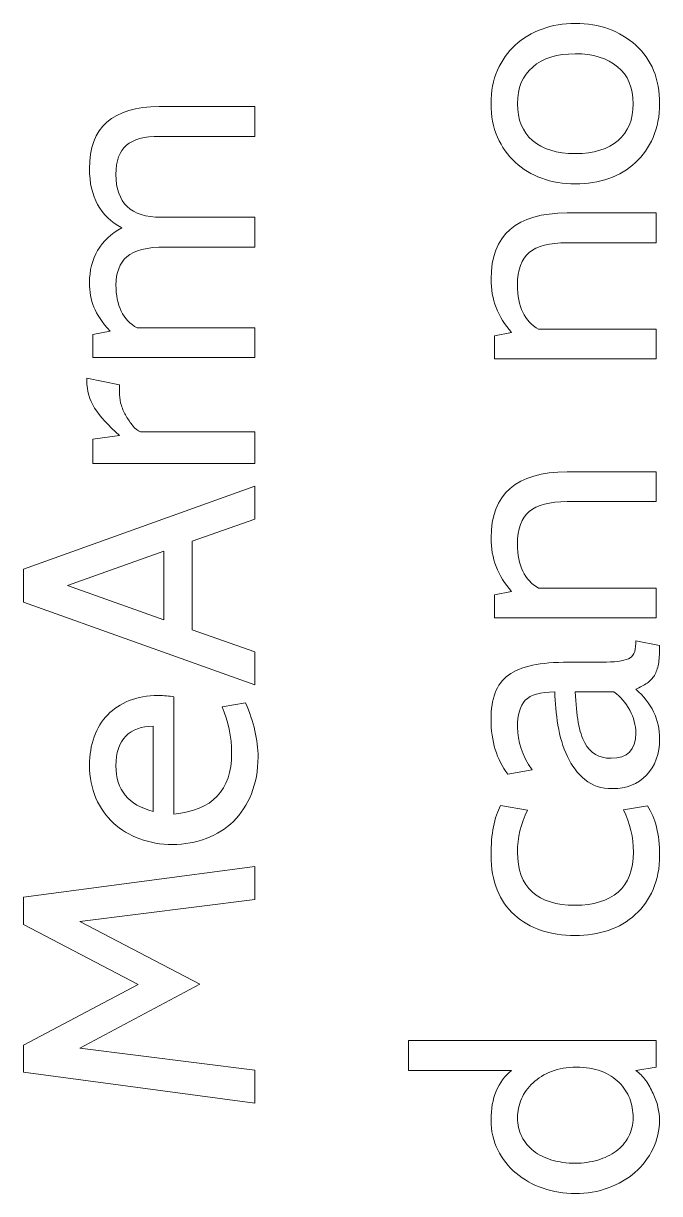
# Model space of a CAD drawing. Header units: centimetres. Extents: x -24 to 24.1, y -20.7 to 0.5.
# Drawn here: x 5.1757 to 5.3798, y -19.1654 to -18.7897 of the extents above; entities that cross this region are included whole.
import ezdxf

# ---------------------------------------------------------------- set-up
doc = ezdxf.new("R2010")
doc.units = ezdxf.units.CM
doc.header["$MEASUREMENT"] = 0
doc.layers.add('Layer 1', color=7, linetype='Continuous')

msp = doc.modelspace()

# ---------------------------------------------------------------- linework, layer by layer
at = {"layer": 'Layer 1', "color": 250, "lineweight": 9}
for points, knots in [([(5.37221, -18.796685), (5.3773, -18.801285), (5.37985, -18.807545), (5.37985, -18.815465), (5.37985, -18.815465), (5.37985, -18.819495), (5.37916, -18.823095), (5.37778, -18.826275), (5.37778, -18.826275), (5.3764, -18.829465), (5.37451, -18.832165), (5.3721, -18.834395), (5.3721, -18.834395), (5.3697, -18.836615), (5.36684, -18.838315), (5.36351, -18.839485), (5.36351, -18.839485), (5.36019, -18.840645), (5.35662, -18.841235), (5.3528, -18.841235), (5.3528, -18.841235), (5.34891, -18.841235), (5.34533, -18.840635), (5.34204, -18.839425), (5.34204, -18.839425), (5.33875, -18.838225), (5.3359, -18.836515), (5.3335, -18.834285), (5.3335, -18.834285), (5.3311, -18.832055), (5.32921, -18.829355), (5.32783, -18.826175), (5.32783, -18.826175), (5.32645, -18.822995), (5.32576, -18.819415), (5.32576, -18.815465), (5.32576, -18.815465), (5.32576, -18.811505), (5.32645, -18.807935), (5.32783, -18.804745), (5.32783, -18.804745), (5.32921, -18.801565), (5.33111, -18.798865), (5.33355, -18.796635), (5.33355, -18.796635), (5.33599, -18.794405), (5.33886, -18.792695), (5.34214, -18.791495), (5.34214, -18.791495), (5.34543, -18.790295), (5.34899, -18.789685), (5.3528, -18.789685), (5.3528, -18.789685), (5.36058, -18.789685), (5.36705, -18.792025), (5.37221, -18.796685)], [0, 0, 0, 0, 0.0666667, 0.0666667, 0.0666667, 0.0666667, 0.1333333, 0.1333333, 0.1333333, 0.1333333, 0.2, 0.2, 0.2, 0.2, 0.2666667, 0.2666667, 0.2666667, 0.2666667, 0.3333333, 0.3333333, 0.3333333, 0.3333333, 0.4, 0.4, 0.4, 0.4, 0.4666667, 0.4666667, 0.4666667, 0.4666667, 0.5333333, 0.5333333, 0.5333333, 0.5333333, 0.6, 0.6, 0.6, 0.6, 0.6666667, 0.6666667, 0.6666667, 0.6666667, 0.7333333, 0.7333333, 0.7333333, 0.7333333, 0.8, 0.8, 0.8, 0.8, 0.8666667, 0.8666667, 0.8666667, 0.8666667, 1, 1, 1, 1]), ([(5.33912, -18.803685), (5.33587, -18.806445), (5.33424, -18.810375), (5.33424, -18.815465), (5.33424, -18.815465), (5.33424, -18.820555), (5.33585, -18.824495), (5.33907, -18.827285), (5.33907, -18.827285), (5.34229, -18.830075), (5.34686, -18.831475), (5.3528, -18.831475), (5.3528, -18.831475), (5.35874, -18.831475), (5.36332, -18.830075), (5.36654, -18.827285), (5.36654, -18.827285), (5.36975, -18.824495), (5.37136, -18.820555), (5.37136, -18.815465), (5.37136, -18.815465), (5.37136, -18.810295), (5.3697, -18.806335), (5.36638, -18.803585), (5.36638, -18.803585), (5.36305, -18.800825), (5.35853, -18.799445), (5.3528, -18.799445), (5.3528, -18.799445), (5.34693, -18.799445), (5.34237, -18.800865), (5.33912, -18.803685)], [0, 0, 0, 0, 0.1111111, 0.1111111, 0.1111111, 0.1111111, 0.2222222, 0.2222222, 0.2222222, 0.2222222, 0.3333333, 0.3333333, 0.3333333, 0.3333333, 0.4444444, 0.4444444, 0.4444444, 0.4444444, 0.5555556, 0.5555556, 0.5555556, 0.5555556, 0.6666667, 0.6666667, 0.6666667, 0.6666667, 0.7777778, 0.7777778, 0.7777778, 0.7777778, 1, 1, 1, 1]), ([(5.24993, -18.816415), (5.24993, -18.816415), (5.24993, -18.825955), (5.24993, -18.825955), (5.24993, -18.825955), (5.24993, -18.825955), (5.21939, -18.825955), (5.21939, -18.825955), (5.21939, -18.825955), (5.21451, -18.825955), (5.21095, -18.826915), (5.20873, -18.828815), (5.20873, -18.828815), (5.2065, -18.830725), (5.20539, -18.833835), (5.20539, -18.838155), (5.20539, -18.838155), (5.20539, -18.847345), (5.21019, -18.851935), (5.21981, -18.851935), (5.21981, -18.851935), (5.21981, -18.851935), (5.24993, -18.851935), (5.24993, -18.851935), (5.24993, -18.851935), (5.24993, -18.851935), (5.24993, -18.861485), (5.24993, -18.861485), (5.24993, -18.861485), (5.24993, -18.861485), (5.22129, -18.861485), (5.22129, -18.861485), (5.22129, -18.861485), (5.21536, -18.861485), (5.21122, -18.862525), (5.20889, -18.864615), (5.20889, -18.864615), (5.20655, -18.866695), (5.20539, -18.869725), (5.20539, -18.873685), (5.20539, -18.873685), (5.20539, -18.880325), (5.20765, -18.884925), (5.21217, -18.887465), (5.21217, -18.887465), (5.21217, -18.887465), (5.24993, -18.887465), (5.24993, -18.887465), (5.24993, -18.887465), (5.24993, -18.887465), (5.24993, -18.897015), (5.24993, -18.897015), (5.24993, -18.897015), (5.24993, -18.897015), (5.19796, -18.897015), (5.19796, -18.897015), (5.19796, -18.897015), (5.19796, -18.897015), (5.19796, -18.889585), (5.19796, -18.889585), (5.19796, -18.889585), (5.19796, -18.889585), (5.20348, -18.888525), (5.20348, -18.888525), (5.20348, -18.888525), (5.20093, -18.885695), (5.1992, -18.883115), (5.19828, -18.880785), (5.19828, -18.880785), (5.19736, -18.878455), (5.1969, -18.875835), (5.1969, -18.872935), (5.1969, -18.872935), (5.1969, -18.865015), (5.20037, -18.859155), (5.2073, -18.855335), (5.2073, -18.855335), (5.20037, -18.851725), (5.1969, -18.845395), (5.1969, -18.836345), (5.1969, -18.836345), (5.1969, -18.823055), (5.20436, -18.816415), (5.21928, -18.816415), (5.21928, -18.816415), (5.21928, -18.816415), (5.24993, -18.816415), (5.24993, -18.816415)], [0, 0, 0, 0, 0.0434783, 0.0434783, 0.0434783, 0.0434783, 0.0869565, 0.0869565, 0.0869565, 0.0869565, 0.1304348, 0.1304348, 0.1304348, 0.1304348, 0.173913, 0.173913, 0.173913, 0.173913, 0.2173913, 0.2173913, 0.2173913, 0.2173913, 0.2608696, 0.2608696, 0.2608696, 0.2608696, 0.3043478, 0.3043478, 0.3043478, 0.3043478, 0.3478261, 0.3478261, 0.3478261, 0.3478261, 0.3913043, 0.3913043, 0.3913043, 0.3913043, 0.4347826, 0.4347826, 0.4347826, 0.4347826, 0.4782609, 0.4782609, 0.4782609, 0.4782609, 0.5217391, 0.5217391, 0.5217391, 0.5217391, 0.5652174, 0.5652174, 0.5652174, 0.5652174, 0.6086957, 0.6086957, 0.6086957, 0.6086957, 0.6521739, 0.6521739, 0.6521739, 0.6521739, 0.6956522, 0.6956522, 0.6956522, 0.6956522, 0.7391304, 0.7391304, 0.7391304, 0.7391304, 0.7826087, 0.7826087, 0.7826087, 0.7826087, 0.826087, 0.826087, 0.826087, 0.826087, 0.8695652, 0.8695652, 0.8695652, 0.8695652, 0.9130435, 0.9130435, 0.9130435, 0.9130435, 1, 1, 1, 1]), ([(5.37879, -18.850565), (5.37879, -18.850565), (5.37879, -18.860115), (5.37879, -18.860115), (5.37879, -18.860115), (5.37879, -18.860115), (5.35015, -18.860115), (5.35015, -18.860115), (5.35015, -18.860115), (5.34457, -18.860115), (5.34052, -18.861155), (5.33801, -18.863235), (5.33801, -18.863235), (5.3355, -18.865325), (5.33424, -18.868805), (5.33424, -18.873685), (5.33424, -18.873685), (5.33424, -18.880615), (5.33651, -18.885355), (5.34103, -18.887895), (5.34103, -18.887895), (5.34103, -18.887895), (5.37879, -18.887895), (5.37879, -18.887895), (5.37879, -18.887895), (5.37879, -18.887895), (5.37879, -18.897445), (5.37879, -18.897445), (5.37879, -18.897445), (5.37879, -18.897445), (5.32682, -18.897445), (5.32682, -18.897445), (5.32682, -18.897445), (5.32682, -18.897445), (5.32682, -18.890015), (5.32682, -18.890015), (5.32682, -18.890015), (5.32682, -18.890015), (5.33233, -18.888955), (5.33233, -18.888955), (5.33233, -18.888955), (5.32795, -18.884005), (5.32576, -18.878285), (5.32576, -18.871775), (5.32576, -18.871775), (5.32576, -18.857635), (5.33389, -18.850565), (5.35015, -18.850565), (5.35015, -18.850565), (5.35015, -18.850565), (5.37879, -18.850565), (5.37879, -18.850565)], [0, 0, 0, 0, 0.0714286, 0.0714286, 0.0714286, 0.0714286, 0.1428571, 0.1428571, 0.1428571, 0.1428571, 0.2142857, 0.2142857, 0.2142857, 0.2142857, 0.2857143, 0.2857143, 0.2857143, 0.2857143, 0.3571429, 0.3571429, 0.3571429, 0.3571429, 0.4285714, 0.4285714, 0.4285714, 0.4285714, 0.5, 0.5, 0.5, 0.5, 0.5714286, 0.5714286, 0.5714286, 0.5714286, 0.6428571, 0.6428571, 0.6428571, 0.6428571, 0.7142857, 0.7142857, 0.7142857, 0.7142857, 0.7857143, 0.7857143, 0.7857143, 0.7857143, 0.8571429, 0.8571429, 0.8571429, 0.8571429, 1, 1, 1, 1]), ([(5.19605, -18.903585), (5.19605, -18.903585), (5.20655, -18.905705), (5.20655, -18.905705), (5.20655, -18.905705), (5.20655, -18.905705), (5.20655, -18.908995), (5.20655, -18.908995), (5.20655, -18.908995), (5.20655, -18.910055), (5.20675, -18.911185), (5.20714, -18.912395), (5.20714, -18.912395), (5.20752, -18.913595), (5.20804, -18.914745), (5.20867, -18.915835), (5.20867, -18.915835), (5.20931, -18.916935), (5.21002, -18.917945), (5.2108, -18.918865), (5.2108, -18.918865), (5.21157, -18.919775), (5.21239, -18.920455), (5.21323, -18.920875), (5.21323, -18.920875), (5.21323, -18.920875), (5.24993, -18.920875), (5.24993, -18.920875), (5.24993, -18.920875), (5.24993, -18.920875), (5.24993, -18.931055), (5.24993, -18.931055), (5.24993, -18.931055), (5.24993, -18.931055), (5.19796, -18.931055), (5.19796, -18.931055), (5.19796, -18.931055), (5.19796, -18.931055), (5.19796, -18.923205), (5.19796, -18.923205), (5.19796, -18.923205), (5.19796, -18.923205), (5.20655, -18.922045), (5.20655, -18.922045), (5.20655, -18.922045), (5.20288, -18.918785), (5.20021, -18.915835), (5.19855, -18.913185), (5.19855, -18.913185), (5.19688, -18.910535), (5.19605, -18.907615), (5.19605, -18.904435), (5.19605, -18.904435), (5.19605, -18.904435), (5.19605, -18.903585), (5.19605, -18.903585)], [0, 0, 0, 0, 0.0666667, 0.0666667, 0.0666667, 0.0666667, 0.1333333, 0.1333333, 0.1333333, 0.1333333, 0.2, 0.2, 0.2, 0.2, 0.2666667, 0.2666667, 0.2666667, 0.2666667, 0.3333333, 0.3333333, 0.3333333, 0.3333333, 0.4, 0.4, 0.4, 0.4, 0.4666667, 0.4666667, 0.4666667, 0.4666667, 0.5333333, 0.5333333, 0.5333333, 0.5333333, 0.6, 0.6, 0.6, 0.6, 0.6666667, 0.6666667, 0.6666667, 0.6666667, 0.7333333, 0.7333333, 0.7333333, 0.7333333, 0.8, 0.8, 0.8, 0.8, 0.8666667, 0.8666667, 0.8666667, 0.8666667, 1, 1, 1, 1]), ([(5.37879, -18.933715), (5.37879, -18.933715), (5.37879, -18.943255), (5.37879, -18.943255), (5.37879, -18.943255), (5.37879, -18.943255), (5.35015, -18.943255), (5.35015, -18.943255), (5.35015, -18.943255), (5.34457, -18.943255), (5.34052, -18.944295), (5.33801, -18.946385), (5.33801, -18.946385), (5.3355, -18.948475), (5.33424, -18.951955), (5.33424, -18.956835), (5.33424, -18.956835), (5.33424, -18.963755), (5.33651, -18.968495), (5.34103, -18.971045), (5.34103, -18.971045), (5.34103, -18.971045), (5.37879, -18.971045), (5.37879, -18.971045), (5.37879, -18.971045), (5.37879, -18.971045), (5.37879, -18.980585), (5.37879, -18.980585), (5.37879, -18.980585), (5.37879, -18.980585), (5.32682, -18.980585), (5.32682, -18.980585), (5.32682, -18.980585), (5.32682, -18.980585), (5.32682, -18.973165), (5.32682, -18.973165), (5.32682, -18.973165), (5.32682, -18.973165), (5.33233, -18.972105), (5.33233, -18.972105), (5.33233, -18.972105), (5.32795, -18.967155), (5.32576, -18.961425), (5.32576, -18.954925), (5.32576, -18.954925), (5.32576, -18.940785), (5.33389, -18.933715), (5.35015, -18.933715), (5.35015, -18.933715), (5.35015, -18.933715), (5.37879, -18.933715), (5.37879, -18.933715)], [0, 0, 0, 0, 0.0714286, 0.0714286, 0.0714286, 0.0714286, 0.1428571, 0.1428571, 0.1428571, 0.1428571, 0.2142857, 0.2142857, 0.2142857, 0.2142857, 0.2857143, 0.2857143, 0.2857143, 0.2857143, 0.3571429, 0.3571429, 0.3571429, 0.3571429, 0.4285714, 0.4285714, 0.4285714, 0.4285714, 0.5, 0.5, 0.5, 0.5, 0.5714286, 0.5714286, 0.5714286, 0.5714286, 0.6428571, 0.6428571, 0.6428571, 0.6428571, 0.7142857, 0.7142857, 0.7142857, 0.7142857, 0.7857143, 0.7857143, 0.7857143, 0.7857143, 0.8571429, 0.8571429, 0.8571429, 0.8571429, 1, 1, 1, 1]), ([(5.24993, -18.938265), (5.24993, -18.938265), (5.24993, -18.948875), (5.24993, -18.948875), (5.24993, -18.948875), (5.24993, -18.948875), (5.22988, -18.955975), (5.22988, -18.955975), (5.22988, -18.955975), (5.22988, -18.955975), (5.22988, -18.984405), (5.22988, -18.984405), (5.22988, -18.984405), (5.22988, -18.984405), (5.24993, -18.991505), (5.24993, -18.991505), (5.24993, -18.991505), (5.24993, -18.991505), (5.24993, -19.002115), (5.24993, -19.002115), (5.24993, -19.002115), (5.24993, -19.002115), (5.17569, -18.975495), (5.17569, -18.975495), (5.17569, -18.975495), (5.17569, -18.975495), (5.17569, -18.964885), (5.17569, -18.964885), (5.17569, -18.964885), (5.17569, -18.964885), (5.24993, -18.938265), (5.24993, -18.938265)], [0, 0, 0, 0, 0.1111111, 0.1111111, 0.1111111, 0.1111111, 0.2222222, 0.2222222, 0.2222222, 0.2222222, 0.3333333, 0.3333333, 0.3333333, 0.3333333, 0.4444444, 0.4444444, 0.4444444, 0.4444444, 0.5555556, 0.5555556, 0.5555556, 0.5555556, 0.6666667, 0.6666667, 0.6666667, 0.6666667, 0.7777778, 0.7777778, 0.7777778, 0.7777778, 1, 1, 1, 1]), ([(5.22076, -18.959165), (5.22076, -18.959165), (5.1898, -18.970195), (5.1898, -18.970195), (5.1898, -18.970195), (5.1898, -18.970195), (5.22076, -18.981215), (5.22076, -18.981215), (5.22076, -18.981215), (5.22076, -18.981215), (5.22076, -18.959165), (5.22076, -18.959165)], [0, 0, 0, 0, 0.25, 0.25, 0.25, 0.25, 0.5, 0.5, 0.5, 0.5, 1, 1, 1, 1]), ([(5.37221, -18.987905), (5.37221, -18.987905), (5.37985, -18.989395), (5.37985, -18.989395), (5.37985, -18.989395), (5.37985, -18.989395), (5.37985, -18.990135), (5.37985, -18.990135), (5.37985, -18.990135), (5.37985, -18.992255), (5.37972, -18.994025), (5.37948, -18.995435), (5.37948, -18.995435), (5.37923, -18.996845), (5.3788, -18.998055), (5.3782, -18.999045), (5.3782, -18.999045), (5.3776, -19.000035), (5.37681, -19.000865), (5.37582, -19.001535), (5.37582, -19.001535), (5.37483, -19.002205), (5.37363, -19.002855), (5.37221, -19.003495), (5.37221, -19.003495), (5.3773, -19.007875), (5.37985, -19.013185), (5.37985, -19.019405), (5.37985, -19.019405), (5.37985, -19.024285), (5.37845, -19.028175), (5.37566, -19.031065), (5.37566, -19.031065), (5.37287, -19.033965), (5.36924, -19.035415), (5.36479, -19.035415), (5.36479, -19.035415), (5.36118, -19.035415), (5.35821, -19.034445), (5.35588, -19.032505), (5.35588, -19.032505), (5.35354, -19.030555), (5.35167, -19.028085), (5.35026, -19.025075), (5.35026, -19.025075), (5.34884, -19.022075), (5.34784, -19.018735), (5.34724, -19.015055), (5.34724, -19.015055), (5.34663, -19.011375), (5.3463, -19.007805), (5.34623, -19.004345), (5.34623, -19.004345), (5.34156, -19.004345), (5.3384, -19.005245), (5.33674, -19.007045), (5.33674, -19.007045), (5.33507, -19.008855), (5.33424, -19.011735), (5.33424, -19.015695), (5.33424, -19.015695), (5.33424, -19.020215), (5.3358, -19.024775), (5.33891, -19.029375), (5.33891, -19.029375), (5.33891, -19.029375), (5.33117, -19.030755), (5.33117, -19.030755), (5.33117, -19.030755), (5.32756, -19.026085), (5.32576, -19.020215), (5.32576, -19.013145), (5.32576, -19.013145), (5.32576, -19.009825), (5.3262, -19.006995), (5.32708, -19.004665), (5.32708, -19.004665), (5.32797, -19.002325), (5.32938, -19.000435), (5.33133, -18.998985), (5.33133, -18.998985), (5.33327, -18.997535), (5.33583, -18.996475), (5.33902, -18.995805), (5.33902, -18.995805), (5.3422, -18.995135), (5.34609, -18.994795), (5.35068, -18.994795), (5.35068, -18.994795), (5.35068, -18.994795), (5.36129, -18.994795), (5.36129, -18.994795), (5.36129, -18.994795), (5.36539, -18.994795), (5.36823, -18.994445), (5.36983, -18.993735), (5.36983, -18.993735), (5.37142, -18.993035), (5.37221, -18.991405), (5.37221, -18.988855), (5.37221, -18.988855), (5.37221, -18.988855), (5.37221, -18.987905), (5.37221, -18.987905)], [0, 0, 0, 0, 0.037037, 0.037037, 0.037037, 0.037037, 0.0740741, 0.0740741, 0.0740741, 0.0740741, 0.1111111, 0.1111111, 0.1111111, 0.1111111, 0.1481481, 0.1481481, 0.1481481, 0.1481481, 0.1851852, 0.1851852, 0.1851852, 0.1851852, 0.2222222, 0.2222222, 0.2222222, 0.2222222, 0.2592593, 0.2592593, 0.2592593, 0.2592593, 0.2962963, 0.2962963, 0.2962963, 0.2962963, 0.3333333, 0.3333333, 0.3333333, 0.3333333, 0.3703704, 0.3703704, 0.3703704, 0.3703704, 0.4074074, 0.4074074, 0.4074074, 0.4074074, 0.4444444, 0.4444444, 0.4444444, 0.4444444, 0.4814815, 0.4814815, 0.4814815, 0.4814815, 0.5185185, 0.5185185, 0.5185185, 0.5185185, 0.5555556, 0.5555556, 0.5555556, 0.5555556, 0.5925926, 0.5925926, 0.5925926, 0.5925926, 0.6296296, 0.6296296, 0.6296296, 0.6296296, 0.6666667, 0.6666667, 0.6666667, 0.6666667, 0.7037037, 0.7037037, 0.7037037, 0.7037037, 0.7407407, 0.7407407, 0.7407407, 0.7407407, 0.7777778, 0.7777778, 0.7777778, 0.7777778, 0.8148148, 0.8148148, 0.8148148, 0.8148148, 0.8518519, 0.8518519, 0.8518519, 0.8518519, 0.8888889, 0.8888889, 0.8888889, 0.8888889, 0.9259259, 0.9259259, 0.9259259, 0.9259259, 1, 1, 1, 1]), ([(5.22395, -19.005935), (5.22395, -19.005935), (5.22395, -19.043575), (5.22395, -19.043575), (5.22395, -19.043575), (5.23632, -19.042445), (5.24251, -19.035945), (5.24251, -19.024065), (5.24251, -19.024065), (5.24251, -19.018765), (5.24148, -19.013775), (5.23943, -19.009115), (5.23943, -19.009115), (5.23943, -19.009115), (5.24696, -19.007835), (5.24696, -19.007835), (5.24696, -19.007835), (5.24965, -19.013995), (5.25099, -19.019785), (5.25099, -19.025235), (5.25099, -19.025235), (5.25099, -19.029615), (5.25028, -19.033555), (5.24887, -19.037055), (5.24887, -19.037055), (5.24745, -19.040555), (5.24553, -19.043505), (5.24309, -19.045915), (5.24309, -19.045915), (5.24065, -19.048315), (5.23775, -19.050155), (5.23439, -19.051425), (5.23439, -19.051425), (5.23103, -19.052695), (5.22741, -19.053335), (5.22352, -19.053335), (5.22352, -19.053335), (5.21977, -19.053335), (5.21627, -19.052735), (5.21302, -19.051535), (5.21302, -19.051535), (5.20977, -19.050335), (5.20696, -19.048635), (5.20459, -19.046445), (5.20459, -19.046445), (5.20222, -19.044255), (5.20035, -19.041585), (5.19897, -19.038435), (5.19897, -19.038435), (5.19759, -19.035295), (5.1969, -19.031775), (5.1969, -19.027885), (5.1969, -19.027885), (5.1969, -19.024565), (5.1974, -19.021525), (5.19839, -19.018765), (5.19839, -19.018765), (5.19938, -19.016005), (5.20083, -19.013655), (5.20273, -19.011715), (5.20273, -19.011715), (5.20464, -19.009765), (5.20696, -19.008245), (5.20968, -19.007155), (5.20968, -19.007155), (5.2124, -19.006055), (5.21546, -19.005505), (5.21886, -19.005505), (5.21886, -19.005505), (5.22083, -19.005505), (5.22253, -19.005645), (5.22395, -19.005935)], [0, 0, 0, 0, 0.0526316, 0.0526316, 0.0526316, 0.0526316, 0.1052632, 0.1052632, 0.1052632, 0.1052632, 0.1578947, 0.1578947, 0.1578947, 0.1578947, 0.2105263, 0.2105263, 0.2105263, 0.2105263, 0.2631579, 0.2631579, 0.2631579, 0.2631579, 0.3157895, 0.3157895, 0.3157895, 0.3157895, 0.3684211, 0.3684211, 0.3684211, 0.3684211, 0.4210526, 0.4210526, 0.4210526, 0.4210526, 0.4736842, 0.4736842, 0.4736842, 0.4736842, 0.5263158, 0.5263158, 0.5263158, 0.5263158, 0.5789474, 0.5789474, 0.5789474, 0.5789474, 0.6315789, 0.6315789, 0.6315789, 0.6315789, 0.6842105, 0.6842105, 0.6842105, 0.6842105, 0.7368421, 0.7368421, 0.7368421, 0.7368421, 0.7894737, 0.7894737, 0.7894737, 0.7894737, 0.8421053, 0.8421053, 0.8421053, 0.8421053, 0.8947368, 0.8947368, 0.8947368, 0.8947368, 1, 1, 1, 1]), ([(5.36521, -19.004345), (5.36521, -19.004345), (5.3528, -19.004345), (5.3528, -19.004345), (5.3528, -19.004345), (5.35309, -19.011985), (5.35409, -19.017445), (5.35583, -19.020725), (5.35583, -19.020725), (5.35756, -19.024015), (5.36037, -19.025665), (5.36426, -19.025665), (5.36426, -19.025665), (5.36956, -19.025665), (5.37221, -19.022975), (5.37221, -19.017605), (5.37221, -19.017605), (5.37221, -19.015055), (5.37157, -19.012595), (5.3703, -19.010235), (5.3703, -19.010235), (5.36903, -19.007865), (5.36733, -19.005895), (5.36521, -19.004345)], [0, 0, 0, 0, 0.1428571, 0.1428571, 0.1428571, 0.1428571, 0.2857143, 0.2857143, 0.2857143, 0.2857143, 0.4285714, 0.4285714, 0.4285714, 0.4285714, 0.5714286, 0.5714286, 0.5714286, 0.5714286, 0.7142857, 0.7142857, 0.7142857, 0.7142857, 1, 1, 1, 1]), ([(5.20539, -19.028095), (5.20539, -19.035805), (5.20938, -19.040685), (5.21737, -19.042735), (5.21737, -19.042735), (5.21737, -19.042735), (5.21737, -19.015365), (5.21737, -19.015365), (5.21737, -19.015365), (5.21355, -19.015365), (5.2106, -19.016425), (5.20852, -19.018555), (5.20852, -19.018555), (5.20643, -19.020675), (5.20539, -19.023855), (5.20539, -19.028095)], [0, 0, 0, 0, 0.2, 0.2, 0.2, 0.2, 0.4, 0.4, 0.4, 0.4, 0.6, 0.6, 0.6, 0.6, 1, 1, 1, 1]), ([(5.37985, -19.056735), (5.37985, -19.060905), (5.37916, -19.064585), (5.37778, -19.067765), (5.37778, -19.067765), (5.3764, -19.070945), (5.37449, -19.073655), (5.37205, -19.075875), (5.37205, -19.075875), (5.36961, -19.078105), (5.36675, -19.079785), (5.36346, -19.080915), (5.36346, -19.080915), (5.36017, -19.082045), (5.35658, -19.082615), (5.3527, -19.082615), (5.3527, -19.082615), (5.34874, -19.082615), (5.34511, -19.082045), (5.34183, -19.080915), (5.34183, -19.080915), (5.33854, -19.079785), (5.33569, -19.078145), (5.33329, -19.075985), (5.33329, -19.075985), (5.33089, -19.073825), (5.32903, -19.071145), (5.32772, -19.067925), (5.32772, -19.067925), (5.32641, -19.064705), (5.32576, -19.061015), (5.32576, -19.056845), (5.32576, -19.056845), (5.32576, -19.049915), (5.32678, -19.044575), (5.32883, -19.040825), (5.32883, -19.040825), (5.32883, -19.040825), (5.33743, -19.042315), (5.33743, -19.042315), (5.33743, -19.042315), (5.3353, -19.046695), (5.33424, -19.051185), (5.33424, -19.055785), (5.33424, -19.055785), (5.33424, -19.061505), (5.33583, -19.065785), (5.33902, -19.068615), (5.33902, -19.068615), (5.3422, -19.071445), (5.34676, -19.072855), (5.3527, -19.072855), (5.3527, -19.072855), (5.35864, -19.072855), (5.36325, -19.071445), (5.36654, -19.068615), (5.36654, -19.068615), (5.36983, -19.065785), (5.37147, -19.061505), (5.37147, -19.055785), (5.37147, -19.055785), (5.37147, -19.051115), (5.37041, -19.046585), (5.36829, -19.042205), (5.36829, -19.042205), (5.36829, -19.042205), (5.37592, -19.040935), (5.37592, -19.040935), (5.37592, -19.040935), (5.37854, -19.044825), (5.37985, -19.050085), (5.37985, -19.056735)], [0, 0, 0, 0, 0.0526316, 0.0526316, 0.0526316, 0.0526316, 0.1052632, 0.1052632, 0.1052632, 0.1052632, 0.1578947, 0.1578947, 0.1578947, 0.1578947, 0.2105263, 0.2105263, 0.2105263, 0.2105263, 0.2631579, 0.2631579, 0.2631579, 0.2631579, 0.3157895, 0.3157895, 0.3157895, 0.3157895, 0.3684211, 0.3684211, 0.3684211, 0.3684211, 0.4210526, 0.4210526, 0.4210526, 0.4210526, 0.4736842, 0.4736842, 0.4736842, 0.4736842, 0.5263158, 0.5263158, 0.5263158, 0.5263158, 0.5789474, 0.5789474, 0.5789474, 0.5789474, 0.6315789, 0.6315789, 0.6315789, 0.6315789, 0.6842105, 0.6842105, 0.6842105, 0.6842105, 0.7368421, 0.7368421, 0.7368421, 0.7368421, 0.7894737, 0.7894737, 0.7894737, 0.7894737, 0.8421053, 0.8421053, 0.8421053, 0.8421053, 0.8947368, 0.8947368, 0.8947368, 0.8947368, 1, 1, 1, 1]), ([(5.24993, -19.060445), (5.24993, -19.060445), (5.24993, -19.071045), (5.24993, -19.071045), (5.24993, -19.071045), (5.24993, -19.071045), (5.19383, -19.078045), (5.19383, -19.078045), (5.19383, -19.078045), (5.19383, -19.078045), (5.23232, -19.098195), (5.23232, -19.098195), (5.23232, -19.098195), (5.23232, -19.098195), (5.19383, -19.118775), (5.19383, -19.118775), (5.19383, -19.118775), (5.19383, -19.118775), (5.24993, -19.125775), (5.24993, -19.125775), (5.24993, -19.125775), (5.24993, -19.125775), (5.24993, -19.136375), (5.24993, -19.136375), (5.24993, -19.136375), (5.24993, -19.136375), (5.17569, -19.126405), (5.17569, -19.126405), (5.17569, -19.126405), (5.17569, -19.126405), (5.17569, -19.117815), (5.17569, -19.117815), (5.17569, -19.117815), (5.17569, -19.117815), (5.21249, -19.098305), (5.21249, -19.098305), (5.21249, -19.098305), (5.21249, -19.098305), (5.17569, -19.079005), (5.17569, -19.079005), (5.17569, -19.079005), (5.17569, -19.079005), (5.17569, -19.070305), (5.17569, -19.070305), (5.17569, -19.070305), (5.17569, -19.070305), (5.24993, -19.060445), (5.24993, -19.060445)], [0, 0, 0, 0, 0.0769231, 0.0769231, 0.0769231, 0.0769231, 0.1538462, 0.1538462, 0.1538462, 0.1538462, 0.2307692, 0.2307692, 0.2307692, 0.2307692, 0.3076923, 0.3076923, 0.3076923, 0.3076923, 0.3846154, 0.3846154, 0.3846154, 0.3846154, 0.4615385, 0.4615385, 0.4615385, 0.4615385, 0.5384615, 0.5384615, 0.5384615, 0.5384615, 0.6153846, 0.6153846, 0.6153846, 0.6153846, 0.6923077, 0.6923077, 0.6923077, 0.6923077, 0.7692308, 0.7692308, 0.7692308, 0.7692308, 0.8461538, 0.8461538, 0.8461538, 0.8461538, 1, 1, 1, 1]), ([(5.37879, -19.116335), (5.37879, -19.116335), (5.37879, -19.124825), (5.37879, -19.124825), (5.37879, -19.124825), (5.37879, -19.124825), (5.37221, -19.125885), (5.37221, -19.125885), (5.37221, -19.125885), (5.37341, -19.126735), (5.37447, -19.127805), (5.37539, -19.129115), (5.37539, -19.129115), (5.37631, -19.130425), (5.37711, -19.131805), (5.37778, -19.133255), (5.37778, -19.133255), (5.37845, -19.134705), (5.37896, -19.136165), (5.37932, -19.137655), (5.37932, -19.137655), (5.37967, -19.139135), (5.37985, -19.140515), (5.37985, -19.141795), (5.37985, -19.141795), (5.37985, -19.145115), (5.37914, -19.148225), (5.37773, -19.151125), (5.37773, -19.151125), (5.37631, -19.154025), (5.37438, -19.156535), (5.37195, -19.158655), (5.37195, -19.158655), (5.36951, -19.160775), (5.36664, -19.162435), (5.36336, -19.163635), (5.36336, -19.163635), (5.36007, -19.164835), (5.35655, -19.165445), (5.3528, -19.165445), (5.3528, -19.165445), (5.3492, -19.165445), (5.34575, -19.164875), (5.34246, -19.163745), (5.34246, -19.163745), (5.33917, -19.162615), (5.33629, -19.161005), (5.33382, -19.158915), (5.33382, -19.158915), (5.33134, -19.156835), (5.32938, -19.154345), (5.32793, -19.151445), (5.32793, -19.151445), (5.32648, -19.148545), (5.32576, -19.145325), (5.32576, -19.141795), (5.32576, -19.141795), (5.32576, -19.134795), (5.32795, -19.129485), (5.33233, -19.125885), (5.33233, -19.125885), (5.33233, -19.125885), (5.29925, -19.125885), (5.29925, -19.125885), (5.29925, -19.125885), (5.29925, -19.125885), (5.29925, -19.116335), (5.29925, -19.116335), (5.29925, -19.116335), (5.29925, -19.116335), (5.37879, -19.116335), (5.37879, -19.116335)], [0, 0, 0, 0, 0.0526316, 0.0526316, 0.0526316, 0.0526316, 0.1052632, 0.1052632, 0.1052632, 0.1052632, 0.1578947, 0.1578947, 0.1578947, 0.1578947, 0.2105263, 0.2105263, 0.2105263, 0.2105263, 0.2631579, 0.2631579, 0.2631579, 0.2631579, 0.3157895, 0.3157895, 0.3157895, 0.3157895, 0.3684211, 0.3684211, 0.3684211, 0.3684211, 0.4210526, 0.4210526, 0.4210526, 0.4210526, 0.4736842, 0.4736842, 0.4736842, 0.4736842, 0.5263158, 0.5263158, 0.5263158, 0.5263158, 0.5789474, 0.5789474, 0.5789474, 0.5789474, 0.6315789, 0.6315789, 0.6315789, 0.6315789, 0.6842105, 0.6842105, 0.6842105, 0.6842105, 0.7368421, 0.7368421, 0.7368421, 0.7368421, 0.7894737, 0.7894737, 0.7894737, 0.7894737, 0.8421053, 0.8421053, 0.8421053, 0.8421053, 0.8947368, 0.8947368, 0.8947368, 0.8947368, 1, 1, 1, 1]), ([(5.33424, -19.141045), (5.33424, -19.143305), (5.3347, -19.145345), (5.33562, -19.147145), (5.33562, -19.147145), (5.33654, -19.148945), (5.33781, -19.150485), (5.33944, -19.151755), (5.33944, -19.151755), (5.34107, -19.153035), (5.34301, -19.154005), (5.34527, -19.154675), (5.34527, -19.154675), (5.34753, -19.155345), (5.35005, -19.155685), (5.3528, -19.155685), (5.3528, -19.155685), (5.35535, -19.155685), (5.35775, -19.155345), (5.36001, -19.154675), (5.36001, -19.154675), (5.36228, -19.154005), (5.36424, -19.153055), (5.3659, -19.151815), (5.3659, -19.151815), (5.36756, -19.150575), (5.36889, -19.149055), (5.36988, -19.147255), (5.36988, -19.147255), (5.37087, -19.145445), (5.37136, -19.143385), (5.37136, -19.141045), (5.37136, -19.141045), (5.37136, -19.138925), (5.37099, -19.136895), (5.37025, -19.134945), (5.37025, -19.134945), (5.36951, -19.133005), (5.36838, -19.131275), (5.36686, -19.129755), (5.36686, -19.129755), (5.36533, -19.128235), (5.36343, -19.127035), (5.36113, -19.126145), (5.36113, -19.126145), (5.35883, -19.125265), (5.35616, -19.124825), (5.35312, -19.124825), (5.35312, -19.124825), (5.35015, -19.124825), (5.3475, -19.125285), (5.34517, -19.126205), (5.34517, -19.126205), (5.34283, -19.127115), (5.34085, -19.128335), (5.33923, -19.129855), (5.33923, -19.129855), (5.3376, -19.131375), (5.33636, -19.133115), (5.33552, -19.135055), (5.33552, -19.135055), (5.33467, -19.137005), (5.33424, -19.138995), (5.33424, -19.141045)], [0, 0, 0, 0, 0.0588235, 0.0588235, 0.0588235, 0.0588235, 0.1176471, 0.1176471, 0.1176471, 0.1176471, 0.1764706, 0.1764706, 0.1764706, 0.1764706, 0.2352941, 0.2352941, 0.2352941, 0.2352941, 0.2941176, 0.2941176, 0.2941176, 0.2941176, 0.3529412, 0.3529412, 0.3529412, 0.3529412, 0.4117647, 0.4117647, 0.4117647, 0.4117647, 0.4705882, 0.4705882, 0.4705882, 0.4705882, 0.5294118, 0.5294118, 0.5294118, 0.5294118, 0.5882353, 0.5882353, 0.5882353, 0.5882353, 0.6470588, 0.6470588, 0.6470588, 0.6470588, 0.7058824, 0.7058824, 0.7058824, 0.7058824, 0.7647059, 0.7647059, 0.7647059, 0.7647059, 0.8235294, 0.8235294, 0.8235294, 0.8235294, 0.8823529, 0.8823529, 0.8823529, 0.8823529, 1, 1, 1, 1])]:
    msp.add_open_spline(points, degree=3, knots=knots, dxfattribs=at)

doc.saveas('drawing.dxf')
